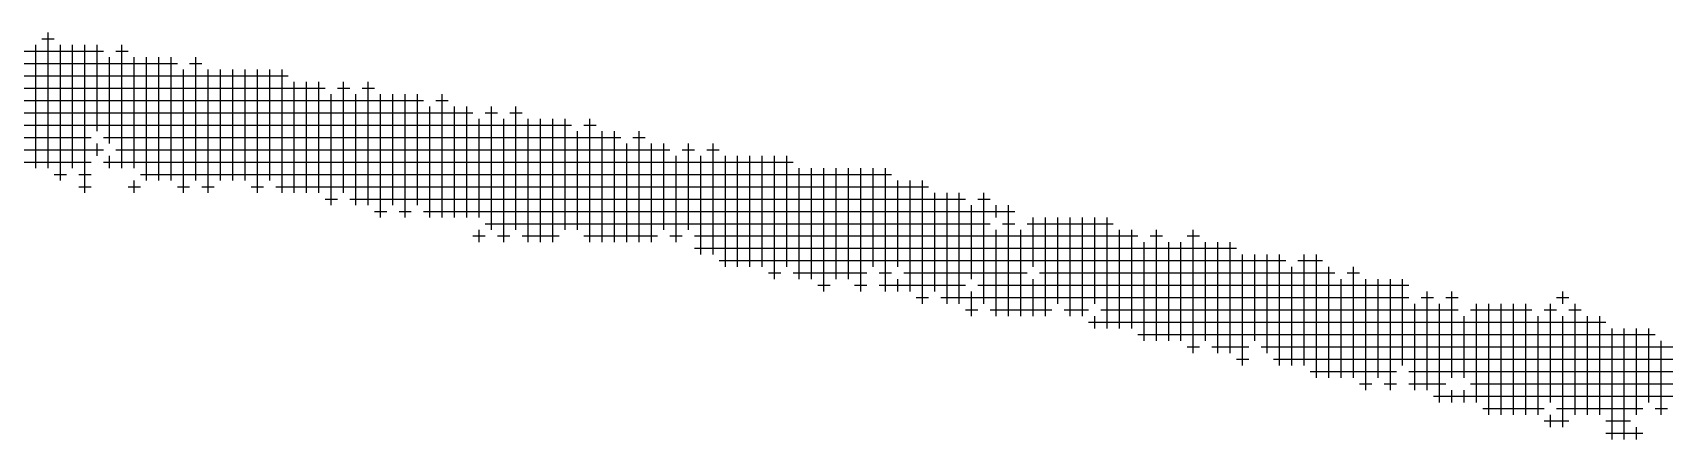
# Model space of a CAD drawing. Header units: feet. Extents: x 0 to 510288, y 0 to 371336.
# Drawn here: x 356131 to 356757, y 87675 to 87831 of the extents above; entities that cross this region are included whole.
import ezdxf

# ---------------------------------------------------------------- set-up
doc = ezdxf.new("R2010")
doc.units = ezdxf.units.FT
doc.header["$LTSCALE"] = 100
doc.header["$MEASUREMENT"] = 0
doc.layers.add('CX-MISC', color=2, linetype='CONTINUOUS')

msp = doc.modelspace()

# ---------------------------------------------------------------- linework, layer by layer
at = {"layer": 'CX-MISC'}
for p, q in [((356137.33, 87778.72, 12271.3), (356137.33, 87830.7, 12271.3)), ((356132.61, 87778.72, 12271.3), (356132.61, 87825.97, 12271.3)), ((356134.97, 87828.34, 12271.3), (356139.7, 87828.34, 12271.3)), ((356142.06, 87774, 12271.3), (356142.06, 87825.97, 12271.3)), ((356146.78, 87778.72, 12271.3), (356146.78, 87825.97, 12271.3)), ((356151.51, 87769.27, 12271.3), (356151.51, 87825.97, 12271.3)), ((356156.23, 87792.9, 12271.3), (356156.23, 87825.97, 12271.3)), ((356165.68, 87778.72, 12271.3), (356165.68, 87825.97, 12271.3)), ((355846.75, 87818.89, 12271.3), (356186.95, 87818.89, 12271.3)), ((356116.07, 87823.61, 12271.3), (356158.6, 87823.61, 12271.3)), ((356160.96, 87788.17, 12271.3), (356160.96, 87821.25, 12271.3)), ((356163.32, 87823.61, 12271.3), (356168.05, 87823.61, 12271.3)), ((356170.41, 87778.72, 12271.3), (356170.41, 87821.25, 12271.3)), ((356175.13, 87774, 12271.3), (356175.13, 87821.25, 12271.3)), ((356179.86, 87774, 12271.3), (356179.86, 87821.25, 12271.3)), ((356184.58, 87774, 12271.3), (356184.58, 87821.25, 12271.3)), ((356191.67, 87818.89, 12271.3), (356196.4, 87818.89, 12271.3)), ((356194.03, 87774, 12271.3), (356194.03, 87821.25, 12271.3)), ((355884.55, 87814.16, 12271.3), (356229.47, 87814.16, 12271.3)), ((356189.31, 87769.27, 12271.3), (356189.31, 87816.52, 12271.3)), ((356198.76, 87769.27, 12271.3), (356198.76, 87816.52, 12271.3)), ((356203.48, 87774, 12271.3), (356203.48, 87816.52, 12271.3)), ((356208.21, 87774, 12271.3), (356208.21, 87816.52, 12271.3)), ((356212.93, 87774, 12271.3), (356212.93, 87816.52, 12271.3)), ((356217.66, 87769.27, 12271.3), (356217.66, 87816.52, 12271.3)), ((356222.38, 87774, 12271.3), (356222.38, 87816.52, 12271.3)), ((356227.11, 87769.27, 12271.3), (356227.11, 87816.52, 12271.3)), ((356231.83, 87769.27, 12271.3), (356231.83, 87811.8, 12271.3)), ((356236.56, 87769.27, 12271.3), (356236.56, 87811.8, 12271.3)), ((356241.28, 87769.27, 12271.3), (356241.28, 87811.8, 12271.3)), ((356250.73, 87769.27, 12271.3), (356250.73, 87811.8, 12271.3)), ((356260.18, 87764.55, 12271.3), (356260.18, 87811.8, 12271.3)), ((355964.87, 87809.44, 12271.3), (356243.65, 87809.44, 12271.3)), ((356246.01, 87764.55, 12271.3), (356246.01, 87807.07, 12271.3)), ((356248.37, 87809.44, 12271.3), (356253.1, 87809.44, 12271.3)), ((356255.46, 87764.55, 12271.3), (356255.46, 87807.07, 12271.3)), ((356257.82, 87809.44, 12271.3), (356262.55, 87809.44, 12271.3)), ((356264.91, 87759.82, 12271.3), (356264.91, 87807.07, 12271.3)), ((356269.63, 87764.55, 12271.3), (356269.63, 87807.07, 12271.3)), ((356274.36, 87759.82, 12271.3), (356274.36, 87807.07, 12271.3)), ((356279.08, 87764.55, 12271.3), (356279.08, 87807.07, 12271.3)), ((356288.53, 87759.82, 12271.3), (356288.53, 87807.07, 12271.3)), ((355979.05, 87804.71, 12271.3), (356281.45, 87804.71, 12271.3)), ((355988.5, 87799.99, 12271.3), (356300.35, 87799.99, 12271.3)), ((356283.81, 87759.82, 12271.3), (356283.81, 87802.35, 12271.3)), ((356286.17, 87804.71, 12271.3), (356290.9, 87804.71, 12271.3)), ((356293.26, 87759.82, 12271.3), (356293.26, 87802.35, 12271.3)), ((356297.98, 87759.82, 12271.3), (356297.98, 87802.35, 12271.3)), ((356305.07, 87799.99, 12271.3), (356309.8, 87799.99, 12271.3)), ((356307.43, 87755.1, 12271.3), (356307.43, 87802.35, 12271.3)), ((356314.52, 87799.99, 12271.3), (356319.25, 87799.99, 12271.3)), ((356316.88, 87755.1, 12271.3), (356316.88, 87802.35, 12271.3)), ((356059.37, 87795.26, 12271.3), (356338.15, 87795.26, 12271.3)), ((356302.71, 87759.82, 12271.3), (356302.71, 87797.62, 12271.3)), ((356312.16, 87750.37, 12271.3), (356312.16, 87797.62, 12271.3)), ((356321.61, 87750.37, 12271.3), (356321.61, 87797.62, 12271.3)), ((356326.33, 87750.37, 12271.3), (356326.33, 87797.62, 12271.3)), ((356331.06, 87750.37, 12271.3), (356331.06, 87797.62, 12271.3)), ((356335.78, 87755.1, 12271.3), (356335.78, 87797.62, 12271.3)), ((356340.51, 87755.1, 12271.3), (356340.51, 87792.9, 12271.3)), ((356342.87, 87795.26, 12271.3), (356347.6, 87795.26, 12271.3)), ((356345.23, 87750.37, 12271.3), (356345.23, 87797.62, 12271.3)), ((356349.96, 87750.37, 12271.3), (356349.96, 87792.9, 12271.3)), ((356354.68, 87750.37, 12271.3), (356354.68, 87792.9, 12271.3)), ((356364.13, 87750.37, 12271.3), (356364.13, 87792.9, 12271.3)), ((356064.1, 87790.54, 12271.3), (356153.87, 87790.54, 12271.3)), ((356156.23, 87783.45, 12271.3), (356156.23, 87788.17, 12271.3)), ((356158.6, 87790.54, 12271.3), (356357.05, 87790.54, 12271.3)), ((356359.41, 87750.37, 12271.3), (356359.41, 87788.17, 12271.3)), ((356361.77, 87790.54, 12271.3), (356366.5, 87790.54, 12271.3)), ((356368.86, 87750.37, 12271.3), (356368.86, 87788.17, 12271.3)), ((356373.58, 87755.1, 12271.3), (356373.58, 87788.17, 12271.3)), ((356383.03, 87755.1, 12271.3), (356383.03, 87788.17, 12271.3)), ((356392.48, 87745.65, 12271.3), (356392.48, 87788.17, 12271.3)), ((356083, 87785.81, 12271.3), (356158.6, 87785.81, 12271.3)), ((356120.8, 87781.09, 12271.3), (356153.87, 87781.09, 12271.3)), ((356158.6, 87781.09, 12271.3), (356423.2, 87781.09, 12271.3)), ((356160.96, 87778.72, 12271.3), (356160.96, 87783.45, 12271.3)), ((356163.32, 87785.81, 12271.3), (356375.95, 87785.81, 12271.3)), ((356378.31, 87750.37, 12271.3), (356378.31, 87783.45, 12271.3)), ((356380.67, 87785.81, 12271.3), (356385.4, 87785.81, 12271.3)), ((356387.76, 87745.65, 12271.3), (356387.76, 87783.45, 12271.3)), ((356390.12, 87785.81, 12271.3), (356394.85, 87785.81, 12271.3)), ((356397.21, 87740.92, 12271.3), (356397.21, 87783.45, 12271.3)), ((356401.93, 87740.92, 12271.3), (356401.93, 87783.45, 12271.3)), ((356406.66, 87740.92, 12271.3), (356406.66, 87783.45, 12271.3)), ((356411.38, 87740.92, 12271.3), (356411.38, 87783.45, 12271.3)), ((356416.11, 87736.2, 12271.3), (356416.11, 87783.45, 12271.3)), ((356420.83, 87740.92, 12271.3), (356420.83, 87783.45, 12271.3)), ((356139.7, 87776.36, 12271.3), (356144.42, 87776.36, 12271.3)), ((356149.15, 87776.36, 12271.3), (356153.87, 87776.36, 12271.3)), ((356170.41, 87769.27, 12271.3), (356170.41, 87774, 12271.3)), ((356172.77, 87776.36, 12271.3), (356461, 87776.36, 12271.3)), ((356425.56, 87736.2, 12271.3), (356425.56, 87778.72, 12271.3)), ((356430.28, 87736.2, 12271.3), (356430.28, 87778.72, 12271.3)), ((356435.01, 87731.47, 12271.3), (356435.01, 87778.72, 12271.3)), ((356439.73, 87736.2, 12271.3), (356439.73, 87778.72, 12271.3)), ((356444.46, 87736.2, 12271.3), (356444.46, 87778.72, 12271.3)), ((356449.18, 87731.47, 12271.3), (356449.18, 87778.72, 12271.3)), ((356453.91, 87740.92, 12271.3), (356453.91, 87778.72, 12271.3)), ((356458.63, 87731.47, 12271.3), (356458.63, 87778.72, 12271.3)), ((356463.36, 87740.92, 12271.3), (356463.36, 87774, 12271.3)), ((356468.08, 87731.47, 12271.3), (356468.08, 87774, 12271.3)), ((356472.81, 87726.75, 12271.3), (356472.81, 87774, 12271.3)), ((356149.15, 87771.64, 12271.3), (356153.87, 87771.64, 12271.3)), ((356168.05, 87771.64, 12271.3), (356172.77, 87771.64, 12271.3)), ((356186.95, 87771.64, 12271.3), (356191.67, 87771.64, 12271.3)), ((356196.4, 87771.64, 12271.3), (356201.12, 87771.64, 12271.3)), ((356215.3, 87771.64, 12271.3), (356220.02, 87771.64, 12271.3)), ((356224.75, 87771.64, 12271.3), (356475.17, 87771.64, 12271.3)), ((356477.53, 87731.47, 12271.3), (356477.53, 87769.27, 12271.3)), ((356482.26, 87726.75, 12271.3), (356482.26, 87769.27, 12271.3)), ((356486.98, 87726.75, 12271.3), (356486.98, 87769.27, 12271.3)), ((356496.43, 87726.75, 12271.3), (356496.43, 87769.27, 12271.3)), ((356243.65, 87766.91, 12271.3), (356248.37, 87766.91, 12271.3)), ((356253.1, 87766.91, 12271.3), (356489.35, 87766.91, 12271.3)), ((356262.55, 87762.19, 12271.3), (356267.27, 87762.19, 12271.3)), ((356272, 87762.19, 12271.3), (356276.72, 87762.19, 12271.3)), ((356281.45, 87762.19, 12271.3), (356508.25, 87762.19, 12271.3)), ((356491.71, 87736.2, 12271.3), (356491.71, 87764.55, 12271.3)), ((356494.07, 87766.91, 12271.3), (356498.8, 87766.91, 12271.3)), ((356501.16, 87759.82, 12271.3), (356501.16, 87764.55, 12271.3)), ((356505.88, 87722.02, 12271.3), (356505.88, 87764.55, 12271.3)), ((356305.07, 87757.46, 12271.3), (356498.8, 87757.46, 12271.3)), ((356503.52, 87757.46, 12271.3), (356508.25, 87757.46, 12271.3)), ((356512.97, 87757.46, 12271.3), (356546.05, 87757.46, 12271.3)), ((356515.33, 87740.92, 12271.3), (356515.33, 87759.82, 12271.3)), ((356520.06, 87722.02, 12271.3), (356520.06, 87759.82, 12271.3)), ((356524.78, 87726.75, 12271.3), (356524.78, 87759.82, 12271.3)), ((356529.51, 87722.02, 12271.3), (356529.51, 87759.82, 12271.3)), ((356534.23, 87722.02, 12271.3), (356534.23, 87759.82, 12271.3)), ((356538.96, 87726.75, 12271.3), (356538.96, 87759.82, 12271.3)), ((356543.68, 87717.3, 12271.3), (356543.68, 87759.82, 12271.3)), ((356300.35, 87752.74, 12271.3), (356305.07, 87752.74, 12271.3)), ((356302.71, 87750.37, 12271.3), (356302.71, 87755.1, 12271.3)), ((356309.8, 87752.74, 12271.3), (356314.52, 87752.74, 12271.3)), ((356319.25, 87752.74, 12271.3), (356333.42, 87752.74, 12271.3)), ((356342.87, 87752.74, 12271.3), (356371.22, 87752.74, 12271.3)), ((356375.95, 87752.74, 12271.3), (356380.67, 87752.74, 12271.3)), ((356385.4, 87752.74, 12271.3), (356555.5, 87752.74, 12271.3)), ((356501.16, 87722.02, 12271.3), (356501.16, 87755.1, 12271.3)), ((356510.61, 87722.02, 12271.3), (356510.61, 87755.1, 12271.3)), ((356548.41, 87717.3, 12271.3), (356548.41, 87755.1, 12271.3)), ((356553.13, 87717.3, 12271.3), (356553.13, 87755.1, 12271.3)), ((356557.86, 87712.57, 12271.3), (356557.86, 87750.37, 12271.3)), ((356560.22, 87752.74, 12271.3), (356564.95, 87752.74, 12271.3)), ((356562.58, 87712.57, 12271.3), (356562.58, 87755.1, 12271.3)), ((356567.31, 87712.57, 12271.3), (356567.31, 87750.37, 12271.3)), ((356572.03, 87712.57, 12271.3), (356572.03, 87750.37, 12271.3)), ((356574.4, 87752.74, 12271.3), (356579.12, 87752.74, 12271.3)), ((356576.76, 87707.85, 12271.3), (356576.76, 87755.1, 12271.3)), ((356581.48, 87712.57, 12271.3), (356581.48, 87750.37, 12271.3)), ((356586.21, 87707.85, 12271.3), (356586.21, 87750.37, 12271.3)), ((356590.93, 87707.85, 12271.3), (356590.93, 87750.37, 12271.3)), ((356385.4, 87748.01, 12271.3), (356593.3, 87748.01, 12271.3)), ((356394.85, 87743.29, 12271.3), (356612.2, 87743.29, 12271.3)), ((356595.66, 87703.12, 12271.3), (356595.66, 87745.65, 12271.3)), ((356600.38, 87712.57, 12271.3), (356600.38, 87745.65, 12271.3)), ((356605.11, 87707.85, 12271.3), (356605.11, 87745.65, 12271.3)), ((356609.83, 87703.12, 12271.3), (356609.83, 87745.65, 12271.3)), ((356616.92, 87743.29, 12271.3), (356626.37, 87743.29, 12271.3)), ((356619.28, 87703.12, 12271.3), (356619.28, 87745.65, 12271.3)), ((356624.01, 87698.4, 12271.3), (356624.01, 87745.65, 12271.3)), ((356413.75, 87738.56, 12271.3), (356418.47, 87738.56, 12271.3)), ((356423.2, 87738.56, 12271.3), (356451.55, 87738.56, 12271.3)), ((356456.27, 87738.56, 12271.3), (356461, 87738.56, 12271.3)), ((356465.72, 87738.56, 12271.3), (356512.97, 87738.56, 12271.3)), ((356517.7, 87738.56, 12271.3), (356631.1, 87738.56, 12271.3)), ((356614.56, 87703.12, 12271.3), (356614.56, 87740.92, 12271.3)), ((356628.73, 87698.4, 12271.3), (356628.73, 87740.92, 12271.3)), ((356635.82, 87738.56, 12271.3), (356640.55, 87738.56, 12271.3)), ((356638.18, 87698.4, 12271.3), (356638.18, 87740.92, 12271.3)), ((356432.65, 87733.84, 12271.3), (356437.37, 87733.84, 12271.3)), ((356446.82, 87733.84, 12271.3), (356451.55, 87733.84, 12271.3)), ((356456.27, 87733.84, 12271.3), (356489.35, 87733.84, 12271.3)), ((356463.36, 87731.47, 12271.3), (356463.36, 87736.2, 12271.3)), ((356491.71, 87722.02, 12271.3), (356491.71, 87731.47, 12271.3)), ((356494.07, 87733.84, 12271.3), (356659.45, 87733.84, 12271.3)), ((356515.33, 87722.02, 12271.3), (356515.33, 87736.2, 12271.3)), ((356633.46, 87698.4, 12271.3), (356633.46, 87736.2, 12271.3)), ((356642.91, 87693.67, 12271.3), (356642.91, 87736.2, 12271.3)), ((356647.63, 87698.4, 12271.3), (356647.63, 87736.2, 12271.3)), ((356652.36, 87693.67, 12271.3), (356652.36, 87736.2, 12271.3)), ((356657.08, 87703.12, 12271.3), (356657.08, 87736.2, 12271.3)), ((356666.53, 87693.67, 12271.3), (356666.53, 87731.47, 12271.3)), ((356675.98, 87698.4, 12271.3), (356675.98, 87731.47, 12271.3)), ((356718.51, 87726.75, 12271.3), (356718.51, 87731.47, 12271.3)), ((356470.45, 87729.11, 12271.3), (356475.17, 87729.11, 12271.3)), ((356479.9, 87729.11, 12271.3), (356659.45, 87729.11, 12271.3)), ((356489.35, 87724.39, 12271.3), (356494.07, 87724.39, 12271.3)), ((356498.8, 87724.39, 12271.3), (356522.42, 87724.39, 12271.3)), ((356527.15, 87724.39, 12271.3), (356536.6, 87724.39, 12271.3)), ((356541.32, 87724.39, 12271.3), (356678.35, 87724.39, 12271.3)), ((356661.81, 87693.67, 12271.3), (356661.81, 87726.75, 12271.3)), ((356664.17, 87729.11, 12271.3), (356668.9, 87729.11, 12271.3)), ((356671.26, 87688.95, 12271.3), (356671.26, 87726.75, 12271.3)), ((356673.62, 87729.11, 12271.3), (356678.35, 87729.11, 12271.3)), ((356683.07, 87724.39, 12271.3), (356706.7, 87724.39, 12271.3)), ((356685.43, 87688.95, 12271.3), (356685.43, 87726.75, 12271.3)), ((356690.16, 87684.22, 12271.3), (356690.16, 87726.75, 12271.3)), ((356694.88, 87684.22, 12271.3), (356694.88, 87726.75, 12271.3)), ((356699.61, 87684.22, 12271.3), (356699.61, 87726.75, 12271.3)), ((356704.33, 87684.22, 12271.3), (356704.33, 87726.75, 12271.3)), ((356711.42, 87724.39, 12271.3), (356716.15, 87724.39, 12271.3)), ((356713.78, 87688.95, 12271.3), (356713.78, 87726.75, 12271.3)), ((356716.15, 87729.11, 12271.3), (356720.87, 87729.11, 12271.3)), ((356720.87, 87724.39, 12271.3), (356725.6, 87724.39, 12271.3)), ((356723.23, 87684.22, 12271.3), (356723.23, 87726.75, 12271.3)), ((356536.6, 87719.66, 12271.3), (356735.05, 87719.66, 12271.3)), ((356538.96, 87717.3, 12271.3), (356538.96, 87722.02, 12271.3)), ((356680.71, 87698.4, 12271.3), (356680.71, 87722.02, 12271.3)), ((356709.06, 87684.22, 12271.3), (356709.06, 87722.02, 12271.3)), ((356718.51, 87679.5, 12271.3), (356718.51, 87722.02, 12271.3)), ((356727.96, 87684.22, 12271.3), (356727.96, 87722.02, 12271.3)), ((356732.68, 87684.22, 12271.3), (356732.68, 87722.02, 12271.3)), ((356555.5, 87714.94, 12271.3), (356753.95, 87714.94, 12271.3)), ((356737.41, 87674.77, 12271.3), (356737.41, 87717.3, 12271.3)), ((356742.13, 87674.77, 12271.3), (356742.13, 87717.3, 12271.3)), ((356746.86, 87684.22, 12271.3), (356746.86, 87717.3, 12271.3)), ((356751.58, 87688.95, 12271.3), (356751.58, 87717.3, 12271.3)), ((356756.31, 87684.22, 12271.3), (356756.31, 87712.57, 12271.3)), ((356574.4, 87710.21, 12271.3), (356579.12, 87710.21, 12271.3)), ((356583.85, 87710.21, 12271.3), (356598.02, 87710.21, 12271.3)), ((356593.3, 87705.49, 12271.3), (356598.02, 87705.49, 12271.3)), ((356602.75, 87710.21, 12271.3), (356777.57, 87710.21, 12271.3)), ((356607.47, 87705.49, 12271.3), (356801.2, 87705.49, 12271.3)), ((356621.65, 87700.76, 12271.3), (356654.72, 87700.76, 12271.3)), ((356659.45, 87700.76, 12271.3), (356820.1, 87700.76, 12271.3)), ((356640.55, 87696.04, 12271.3), (356645.27, 87696.04, 12271.3)), ((356650, 87696.04, 12271.3), (356654.72, 87696.04, 12271.3)), ((356659.45, 87696.04, 12271.3), (356673.62, 87696.04, 12271.3)), ((356675.98, 87688.95, 12271.3), (356675.98, 87693.67, 12271.3)), ((356680.71, 87688.95, 12271.3), (356680.71, 87693.67, 12271.3)), ((356683.07, 87696.04, 12271.3), (356839, 87696.04, 12271.3)), ((356668.9, 87691.31, 12271.3), (356867.35, 87691.31, 12271.3)), ((356687.8, 87686.59, 12271.3), (356711.42, 87686.59, 12271.3)), ((356716.15, 87686.59, 12271.3), (356749.22, 87686.59, 12271.3)), ((356753.95, 87686.59, 12271.3), (356758.67, 87686.59, 12271.3)), ((356711.42, 87681.86, 12271.3), (356720.87, 87681.86, 12271.3)), ((356713.78, 87679.5, 12271.3), (356713.78, 87684.22, 12271.3)), ((356735.05, 87681.86, 12271.3), (356744.5, 87681.86, 12271.3)), ((356735.05, 87677.14, 12271.3), (356749.22, 87677.14, 12271.3)), ((356746.86, 87674.77, 12271.3), (356746.86, 87679.5, 12271.3))]:
    msp.add_line(p, q, dxfattribs=at)

doc.saveas('drawing.dxf')
